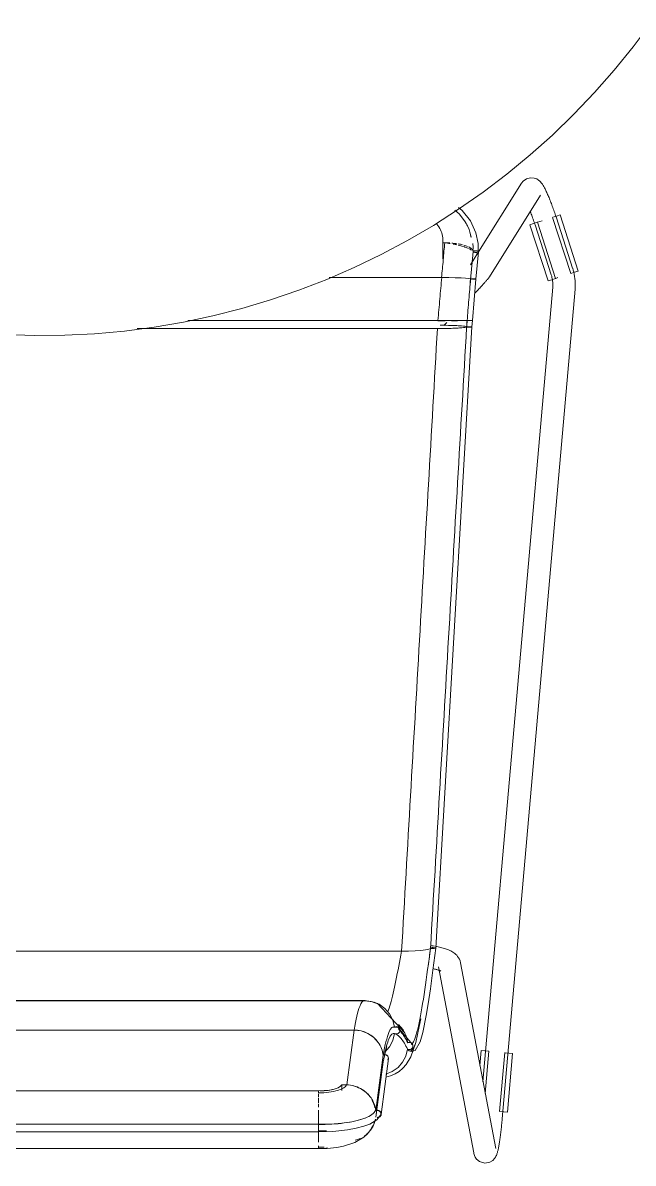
# Model space of a CAD drawing. Header units: millimetres. Extents: x 155927 to 317870, y -36033 to 97293.
# Drawn here: x 170694 to 171020, y 11464 to 12073 of the extents above; entities that cross this region are included whole.
import ezdxf

# ---------------------------------------------------------------- set-up
doc = ezdxf.new("R2010")
doc.units = ezdxf.units.MM
doc.header["$MEASUREMENT"] = 0
doc.layers.add('I-FURN', color=8, linetype='CONTINUOUS', lineweight=9)

msp = doc.modelspace()

# ---------------------------------------------------------------- linework, layer by layer
at = {"layer": 'I-FURN'}
for p, q in [((171019.91, 12060.25), (171029.48, 12073.06)), ((171009.83, 12047.82), (171019.91, 12060.25)), ((170999.26, 12035.81), (171009.83, 12047.82)), ((170988.22, 12024.23), (170999.26, 12035.81)), ((170976.73, 12013.1), (170988.22, 12024.23)), ((170964.8, 12002.44), (170976.73, 12013.1)), ((170952.45, 11992.27), (170964.8, 12002.44)), ((170939.7, 11982.6), (170952.45, 11992.27)), ((170960.2, 11987.37), (170937.16, 11950.6)), ((170961.09, 11988.49), (170960.2, 11987.37)), ((170961.09, 11988.49), (170962.82, 11989.71)), ((170962.82, 11989.71), (170965.05, 11990.3)), ((170965.05, 11990.3), (170967.02, 11990.13)), ((170967.02, 11990.13), (170968.41, 11989.61)), ((170968.41, 11989.61), (170969.32, 11989.04)), ((170969.32, 11989.04), (170969.95, 11988.52)), ((170969.95, 11988.52), (170970.41, 11988.06)), ((170970.41, 11988.06), (170970.78, 11987.63)), ((170970.78, 11987.63), (170971.09, 11987.23)), ((170971.09, 11987.23), (170971.37, 11986.84)), ((170971.37, 11986.84), (170971.63, 11986.45)), ((170971.63, 11986.45), (170971.87, 11986.06)), ((170971.87, 11986.06), (170972.1, 11985.66)), ((170926.58, 11973.44), (170939.7, 11982.6)), ((170943.06, 11937.41), (170970.37, 11981)), ((170972.1, 11985.66), (170972.33, 11985.25)), ((170972.33, 11985.25), (170972.56, 11984.82)), ((170972.56, 11984.82), (170972.79, 11984.38)), ((170972.79, 11984.38), (170973.02, 11983.93)), ((170973.02, 11983.93), (170973.25, 11983.45)), ((170973.25, 11983.45), (170973.49, 11982.96)), ((170973.49, 11982.96), (170973.72, 11982.45)), ((170973.72, 11982.45), (170973.96, 11981.92)), ((170973.96, 11981.92), (170974.2, 11981.38)), ((170974.2, 11981.38), (170974.44, 11980.82)), ((170974.44, 11980.82), (170974.69, 11980.24)), ((170974.69, 11980.24), (170974.93, 11979.64)), ((170926.52, 11974.34), (170928.57, 11972.7)), ((170974.93, 11979.64), (170975.18, 11979.03)), ((170975.18, 11979.03), (170975.43, 11978.41)), ((170975.43, 11978.41), (170975.68, 11977.77)), ((170975.68, 11977.77), (170975.94, 11977.11)), ((170975.94, 11977.11), (170976.19, 11976.45)), ((170976.19, 11976.45), (170976.45, 11975.77)), ((170976.45, 11975.77), (170976.7, 11975.08)), ((170976.7, 11975.08), (170976.96, 11974.38)), ((170976.96, 11974.38), (170977.21, 11973.68)), ((170913.11, 11964.82), (170926.58, 11973.44)), ((170924.49, 11972.99), (170926.84, 11971.03)), ((170926.84, 11971.03), (170930.33, 11966.46)), ((170928.57, 11972.7), (170932.91, 11967.17)), ((170965, 11972.11), (170965.24, 11971.49)), ((170965.24, 11971.49), (170965.47, 11970.85)), ((170965.47, 11970.85), (170965.71, 11970.21)), ((170965.71, 11970.21), (170965.94, 11969.55)), ((170965.94, 11969.55), (170966.18, 11968.88)), ((170966.18, 11968.88), (170966.41, 11968.21)), ((170966.41, 11968.21), (170966.65, 11967.53)), ((170976.84, 11969.09), (170986.53, 11939.09)), ((170976.96, 11969.13), (170978.93, 11969.77)), ((170977.21, 11973.68), (170977.46, 11972.96)), ((170977.46, 11972.96), (170977.72, 11972.24)), ((170977.72, 11972.24), (170977.97, 11971.51)), ((170977.97, 11971.51), (170978.22, 11970.78)), ((170978.22, 11970.78), (170978.46, 11970.04)), ((170978.46, 11970.04), (170978.71, 11969.3)), ((170978.71, 11969.3), (170978.86, 11968.84)), ((170987.57, 11942.03), (170978.86, 11968.84)), ((170978.93, 11969.77), (170980.88, 11970.4)), ((170980.88, 11970.4), (170990.57, 11940.39)), ((170899.3, 11956.74), (170913.11, 11964.82)), ((170930.33, 11966.46), (170932.24, 11962.77)), ((170932.91, 11967.17), (170935.81, 11960.85)), ((170964.72, 11965.18), (170966.68, 11965.81)), ((170964.72, 11965.18), (170974.41, 11935.18)), ((170966.65, 11967.53), (170966.88, 11966.85)), ((170966.68, 11965.81), (170968.65, 11966.45)), ((170966.88, 11966.85), (170967.11, 11966.16)), ((170967.11, 11966.16), (170967.34, 11965.46)), ((170967.34, 11965.46), (170967.44, 11965.14)), ((170967.44, 11965.14), (170976.15, 11938.32)), ((170978.46, 11936.48), (170968.77, 11966.49)), ((170971.34, 11967.32), (170968.86, 11966.52)), ((170885.17, 11949.22), (170899.3, 11956.74)), ((170918.11, 11955.53), (170919.16, 11955.53)), ((170918.17, 11947.02), (170918.17, 11956.77)), ((170935.81, 11960.85), (170937.02, 11955.2)), ((170936.93, 11950.23), (170932.89, 11943.78)), ((170935.81, 11936.15), (170937.23, 11950.64)), ((170937.02, 11955.2), (170937.11, 11949.74)), ((170870.76, 11942.28), (170885.17, 11949.22)), ((170856.08, 11935.91), (170870.76, 11942.28)), ((170943.06, 11937.41), (170942.85, 11937.09)), ((170976.15, 11938.32), (170976.35, 11937.69)), ((170976.35, 11937.69), (170976.51, 11937.05)), ((170988.62, 11939.76), (170986.64, 11939.13)), ((170987.58, 11941.98), (170987.57, 11942.03)), ((170987.91, 11940.89), (170987.58, 11941.98)), ((170988.2, 11939.78), (170987.91, 11940.89)), ((170988.44, 11938.67), (170988.2, 11939.78)), ((170988.63, 11937.54), (170988.44, 11938.67)), ((170990.57, 11940.39), (170988.62, 11939.76)), ((170988.79, 11936.41), (170988.63, 11937.54)), ((170841.16, 11930.14), (170856.08, 11935.91)), ((170917.46, 11936.98), (170857.35, 11936.98)), ((170857.35, 11936.98), (170917.46, 11936.98)), ((170921.22, 11936.95), (170917.46, 11936.98)), ((170917.58, 11936.98), (170921.23, 11936.95)), ((170921.32, 11936.95), (170924.76, 11936.88)), ((170924.76, 11936.88), (170921.32, 11936.95)), ((170927.86, 11936.76), (170924.76, 11936.88)), ((170924.82, 11936.87), (170927.86, 11936.76)), ((170930.33, 11936.61), (170927.86, 11936.76)), ((170927.9, 11936.76), (170930.34, 11936.61)), ((170932.07, 11936.43), (170930.33, 11936.61)), ((170930.35, 11936.61), (170932.07, 11936.43)), ((170932.07, 11936.43), (170932.96, 11936.24)), ((170932.96, 11936.24), (170932.07, 11936.43)), ((170933.43, 11936.25), (170932.96, 11936.24)), ((170932.96, 11936.24), (170933.43, 11936.25)), ((170932.97, 11936.05), (170933.45, 11936.04)), ((170933.44, 11936.04), (170932.97, 11936.05)), ((170933.93, 11936.25), (170933.43, 11936.25)), ((170933.43, 11936.25), (170933.93, 11936.25)), ((170934.42, 11936.24), (170933.93, 11936.25)), ((170933.93, 11936.25), (170934.42, 11936.24)), ((170933.94, 11936.04), (170934.43, 11936.05)), ((170934.43, 11936.05), (170933.94, 11936.04)), ((170933.98, 11913.94), (170935.81, 11936.15)), ((170934.87, 11936.23), (170934.42, 11936.24)), ((170934.42, 11936.24), (170934.87, 11936.23)), ((170934.43, 11936.05), (170934.89, 11936.06)), ((170934.88, 11936.06), (170934.43, 11936.05)), ((170935.26, 11936.22), (170934.87, 11936.23)), ((170934.87, 11936.23), (170935.25, 11936.22)), ((170935.26, 11936.07), (170934.88, 11936.06)), ((170934.89, 11936.06), (170935.27, 11936.07)), ((170935.25, 11936.22), (170935.55, 11936.2)), ((170935.55, 11936.2), (170935.26, 11936.22)), ((170935.56, 11936.1), (170935.26, 11936.07)), ((170935.27, 11936.07), (170935.56, 11936.1)), ((170935.74, 11936.17), (170935.55, 11936.2)), ((170935.56, 11936.1), (170935.75, 11936.12)), ((170935.74, 11936.12), (170935.56, 11936.1)), ((170935.74, 11936.17), (170935.81, 11936.15)), ((170935.81, 11936.15), (170935.74, 11936.17)), ((170935.81, 11936.15), (170935.74, 11936.12)), ((170935.75, 11936.12), (170935.81, 11936.15)), ((170937.85, 11931.33), (170937.45, 11930.9)), ((170938.23, 11931.74), (170937.85, 11931.33)), ((170938.59, 11932.14), (170938.23, 11931.74)), ((170938.95, 11932.53), (170938.59, 11932.14)), ((170939.29, 11932.91), (170938.95, 11932.53)), ((170939.62, 11933.27), (170939.29, 11932.91)), ((170976.9, 11931.76), (170939.61, 11507.26)), ((170939.94, 11933.62), (170939.62, 11933.27)), ((170940.24, 11933.96), (170939.94, 11933.62)), ((170940.53, 11934.28), (170940.24, 11933.96)), ((170940.8, 11934.59), (170940.53, 11934.28)), ((170941.06, 11934.89), (170940.8, 11934.59)), ((170941.3, 11935.17), (170941.06, 11934.89)), ((170941.53, 11935.43), (170941.3, 11935.17)), ((170941.74, 11935.69), (170941.53, 11935.43)), ((170941.95, 11935.93), (170941.74, 11935.69)), ((170942.14, 11936.16), (170941.95, 11935.93)), ((170942.32, 11936.38), (170942.14, 11936.16)), ((170942.49, 11936.6), (170942.32, 11936.38)), ((170942.66, 11936.83), (170942.49, 11936.6)), ((170942.85, 11937.09), (170942.66, 11936.83)), ((170976.37, 11935.81), (170974.41, 11935.18)), ((170978.34, 11936.44), (170976.37, 11935.81)), ((170976.51, 11937.05), (170976.65, 11936.4)), ((170976.65, 11936.4), (170976.77, 11935.75)), ((170976.77, 11935.75), (170976.86, 11935.09)), ((170976.86, 11935.09), (170976.92, 11934.43)), ((170976.95, 11932.45), (170976.9, 11931.79)), ((170976.9, 11931.79), (170976.9, 11931.76)), ((170976.92, 11934.43), (170976.96, 11933.77)), ((170976.96, 11933.11), (170976.95, 11932.45)), ((170976.96, 11933.77), (170976.96, 11933.11)), ((170979.72, 11936.89), (170978.55, 11936.51)), ((170988.89, 11935.27), (170988.79, 11936.41)), ((170988.86, 11930.71), (170988.93, 11931.85)), ((170988.95, 11934.13), (170988.89, 11935.27)), ((170988.93, 11931.85), (170988.96, 11932.99)), ((170988.96, 11932.99), (170988.95, 11934.13)), ((170826.02, 11924.97), (170841.16, 11930.14)), ((170935.78, 11929.11), (170935.34, 11928.63)), ((170936.21, 11929.57), (170935.78, 11929.11)), ((170936.64, 11930.02), (170936.21, 11929.57)), ((170937.05, 11930.47), (170936.64, 11930.02)), ((170937.45, 11930.9), (170937.05, 11930.47)), ((170949.91, 11487.39), (170988.85, 11930.71)), ((170795.18, 11916.46), (170810.69, 11920.4)), ((170810.69, 11920.4), (170826.02, 11924.97)), ((170763.76, 11910.44), (170779.53, 11913.13)), ((170779.53, 11913.13), (170795.18, 11916.46)), ((170781.78, 11914.01), (170915.52, 11914.01)), ((170915.52, 11914.01), (170781.78, 11914.01)), ((170915.52, 11914.01), (170919.31, 11914.01)), ((170919.31, 11914.01), (170915.52, 11914.01)), ((170919.31, 11913.88), (170915.53, 11913.88)), ((170915.53, 11913.88), (170919.31, 11913.88)), ((170918.74, 11911.33), (170920.22, 11912.86)), ((170919.31, 11914.01), (170922.87, 11914)), ((170922.88, 11914), (170919.31, 11914.01)), ((170925.99, 11913.9), (170922.87, 11913.89)), ((170922.87, 11913.89), (170925.99, 11913.9)), ((170922.88, 11914), (170926, 11913.99)), ((170926.01, 11913.99), (170922.88, 11914)), ((170928.49, 11913.91), (170925.99, 11913.9)), ((170925.99, 11913.9), (170928.49, 11913.91)), ((170926.01, 11913.99), (170928.51, 11913.98)), ((170928.51, 11913.98), (170926.01, 11913.99)), ((170930.24, 11913.92), (170928.49, 11913.91)), ((170928.49, 11913.91), (170930.24, 11913.92)), ((170928.51, 11913.98), (170930.26, 11913.97)), ((170930.26, 11913.97), (170928.51, 11913.98)), ((170930.26, 11913.97), (170931.14, 11913.95)), ((170931.15, 11913.95), (170930.26, 11913.97)), ((170931.14, 11913.95), (170931.61, 11913.95)), ((170931.61, 11913.94), (170931.14, 11913.94)), ((170931.14, 11913.94), (170931.61, 11913.94)), ((170931.62, 11913.95), (170931.15, 11913.95)), ((170931.61, 11913.95), (170932.11, 11913.95)), ((170932.1, 11913.94), (170931.61, 11913.94)), ((170931.61, 11913.94), (170932.11, 11913.94)), ((170932.11, 11913.95), (170931.62, 11913.95)), ((170932.59, 11913.94), (170932.1, 11913.94)), ((170932.11, 11913.95), (170932.6, 11913.95)), ((170932.6, 11913.95), (170932.11, 11913.95)), ((170932.11, 11913.94), (170932.6, 11913.94)), ((170933.05, 11913.94), (170932.59, 11913.94)), ((170932.6, 11913.95), (170933.05, 11913.95)), ((170933.06, 11913.95), (170932.6, 11913.95)), ((170932.6, 11913.94), (170933.05, 11913.94)), ((170933.05, 11913.95), (170933.43, 11913.95)), ((170933.43, 11913.94), (170933.05, 11913.94)), ((170933.05, 11913.94), (170933.43, 11913.94)), ((170933.44, 11913.95), (170933.06, 11913.95)), ((170933.43, 11913.95), (170933.73, 11913.95)), ((170933.73, 11913.95), (170933.44, 11913.95)), ((170933.98, 11913.94), (170933.71, 11910.59)), ((170933.91, 11913.95), (170933.98, 11913.94)), ((170933.98, 11913.94), (170933.91, 11913.94)), ((170933.98, 11913.94), (170933.92, 11913.95)), ((170933.92, 11913.94), (170933.98, 11913.94)), ((170715.98, 11906.17), (170731.96, 11906.95)), ((170731.96, 11906.95), (170747.9, 11908.38)), ((170747.9, 11908.38), (170763.76, 11910.44)), ((170754.68, 11909.69), (170915.26, 11909.69)), ((170915.26, 11909.69), (170754.68, 11909.69)), ((170914.42, 11578.68), (170933.71, 11910.59)), ((170915.26, 11909.69), (170919.04, 11909.72)), ((170919.05, 11911.45), (170916.79, 11911.47)), ((170919.04, 11909.72), (170922.6, 11909.8)), ((170922.6, 11911.37), (170919.05, 11911.45)), ((170925.72, 11911.25), (170922.6, 11911.37)), ((170922.6, 11909.8), (170925.73, 11909.92)), ((170928.21, 11911.09), (170925.72, 11911.25)), ((170925.73, 11909.92), (170928.24, 11910.08)), ((170929.97, 11910.9), (170928.21, 11911.09)), ((170928.24, 11910.08), (170929.99, 11910.28)), ((170930.87, 11910.69), (170929.97, 11910.9)), ((170929.99, 11910.28), (170930.87, 11910.49)), ((170931.34, 11910.69), (170930.87, 11910.69)), ((170930.87, 11910.49), (170931.34, 11910.48)), ((170931.83, 11910.7), (170931.34, 11910.69)), ((170931.34, 11910.48), (170931.84, 11910.47)), ((170932.32, 11910.69), (170931.83, 11910.7)), ((170931.84, 11910.47), (170932.33, 11910.48)), ((170932.77, 11910.68), (170932.32, 11910.69)), ((170932.33, 11910.48), (170932.78, 11910.49)), ((170933.16, 11910.66), (170932.77, 11910.68)), ((170932.78, 11910.49), (170933.16, 11910.51)), ((170933.45, 11910.64), (170933.16, 11910.66)), ((170933.16, 11910.51), (170933.46, 11910.53)), ((170933.64, 11910.61), (170933.45, 11910.64)), ((170933.46, 11910.53), (170933.64, 11910.56)), ((170933.71, 11910.59), (170933.64, 11910.61)), ((170933.64, 11910.56), (170933.71, 11910.59)), ((170683.99, 11906.51), (170699.99, 11906.02)), ((170699.99, 11906.02), (170715.98, 11906.17)), ((170906.41, 11577.41), (170908.9, 11577.72)), ((170908.91, 11577.72), (170906.44, 11577.41)), ((170908.9, 11577.72), (170910.65, 11578.09)), ((170910.65, 11578.09), (170908.91, 11577.72)), ((170911.55, 11578.49), (170910.65, 11578.09)), ((170910.65, 11578.09), (170911.55, 11578.49)), ((170911.55, 11578.49), (170912.02, 11578.47)), ((170912.03, 11578.47), (170911.55, 11578.49)), ((170912.02, 11578.47), (170912.52, 11578.47)), ((170912.52, 11578.47), (170912.03, 11578.47)), ((170912.56, 11578.89), (170912.06, 11578.89)), ((170912.06, 11578.89), (170912.56, 11578.89)), ((170912.9, 11579.81), (170912.17, 11579.91)), ((170912.52, 11578.47), (170913.01, 11578.47)), ((170913.02, 11578.47), (170912.52, 11578.47)), ((170913.05, 11578.88), (170912.56, 11578.89)), ((170912.56, 11578.89), (170913.06, 11578.88)), ((170914.42, 11578.68), (170912.86, 11566.82)), ((170913.61, 11579.7), (170912.9, 11579.81)), ((170913.01, 11578.47), (170913.47, 11578.5)), ((170913.47, 11578.5), (170913.02, 11578.47)), ((170913.5, 11578.86), (170913.05, 11578.88)), ((170913.06, 11578.88), (170913.51, 11578.86)), ((170913.47, 11578.5), (170913.85, 11578.53)), ((170913.86, 11578.53), (170913.47, 11578.5)), ((170913.88, 11578.82), (170913.5, 11578.86)), ((170913.51, 11578.86), (170913.89, 11578.82)), ((170913.85, 11578.53), (170914.15, 11578.57)), ((170914.16, 11578.57), (170913.86, 11578.53)), ((170914.17, 11578.78), (170913.88, 11578.82)), ((170913.89, 11578.82), (170914.18, 11578.78)), ((170914.15, 11578.57), (170914.35, 11578.62)), ((170914.35, 11578.62), (170914.16, 11578.57)), ((170914.36, 11578.73), (170914.17, 11578.78)), ((170914.18, 11578.78), (170914.36, 11578.73)), ((170915.01, 11579.46), (170914.32, 11579.58)), ((170914.35, 11578.62), (170914.42, 11578.68)), ((170914.42, 11578.68), (170914.35, 11578.62)), ((170914.42, 11578.68), (170914.36, 11578.73)), ((170914.36, 11578.73), (170914.42, 11578.68)), ((170915.69, 11579.32), (170915.01, 11579.46)), ((170916.36, 11579.18), (170915.69, 11579.32)), ((170917.01, 11579.03), (170916.36, 11579.18)), ((170917.66, 11578.87), (170917.01, 11579.03)), ((170918.29, 11578.69), (170917.66, 11578.87)), ((170918.9, 11578.51), (170918.29, 11578.69)), ((170919.51, 11578.32), (170918.9, 11578.51)), ((170920.1, 11578.11), (170919.51, 11578.32)), ((170920.68, 11577.89), (170920.1, 11578.11)), ((170921.25, 11577.66), (170920.68, 11577.89)), ((170512.6, 11576.96), (170896, 11576.96)), ((170896, 11576.96), (170512.6, 11576.96)), ((170896, 11576.96), (170899.77, 11577.02)), ((170899.77, 11577.02), (170896.08, 11576.96)), ((170899.77, 11577.02), (170903.31, 11577.17)), ((170903.31, 11577.17), (170899.84, 11577.02)), ((170903.31, 11577.17), (170906.41, 11577.41)), ((170906.41, 11577.41), (170903.36, 11577.17)), ((170921.81, 11577.4), (170921.25, 11577.66)), ((170922.37, 11577.13), (170921.81, 11577.4)), ((170922.9, 11576.84), (170922.37, 11577.13)), ((170923.44, 11576.52), (170922.9, 11576.84)), ((170923.98, 11576.16), (170923.44, 11576.52)), ((170924.51, 11575.76), (170923.98, 11576.16)), ((170925.04, 11575.31), (170924.51, 11575.76)), ((170925.56, 11574.79), (170925.04, 11575.31)), ((170926.07, 11574.19), (170925.56, 11574.79)), ((170926.55, 11573.5), (170926.07, 11574.19)), ((170926.99, 11572.71), (170926.55, 11573.5)), ((170927.35, 11571.82), (170926.99, 11572.71)), ((170927.61, 11570.83), (170927.35, 11571.82)), ((170912.86, 11566.82), (170911.51, 11556.89)), ((170913.27, 11567.57), (170912.78, 11567.67)), ((170913.74, 11567.47), (170913.27, 11567.57)), ((170914.19, 11567.37), (170913.74, 11567.47)), ((170914.61, 11567.26), (170914.19, 11567.37)), ((170915, 11567.15), (170914.61, 11567.26)), ((170915.37, 11567.04), (170915, 11567.15)), ((170915.71, 11566.94), (170915.37, 11567.04)), ((170916.01, 11566.83), (170915.71, 11566.94)), ((170915.82, 11568.6), (170934.64, 11469.3)), ((170916.28, 11566.73), (170916.01, 11566.83)), ((170916.51, 11566.63), (170916.28, 11566.73)), ((170916.7, 11566.55), (170916.51, 11566.63)), ((170916.86, 11566.47), (170916.7, 11566.55)), ((170916.94, 11566.42), (170916.86, 11566.47)), ((170917.02, 11566.38), (170916.94, 11566.42)), ((170917.04, 11566.37), (170917.02, 11566.38)), ((170946.43, 11471.54), (170927.61, 11570.83)), ((170911.51, 11556.89), (170910.33, 11548.87)), ((170531.91, 11550.46), (170876.7, 11550.46)), ((170876.7, 11550.46), (170531.91, 11550.46)), ((170876.16, 11550.61), (170571.36, 11550.61)), ((170879.91, 11550.17), (170876.16, 11550.61)), ((170880.49, 11549.98), (170876.7, 11550.46)), ((170876.7, 11550.45), (170880.49, 11549.98)), ((170884.37, 11548.44), (170879.91, 11550.17)), ((170880.49, 11549.98), (170884.05, 11548.61)), ((170884.06, 11548.62), (170880.49, 11549.98)), ((170883.27, 11549.04), (170881.35, 11549.74)), ((170897.87, 11533.34), (170883.27, 11549.04)), ((170884.05, 11548.61), (170887.19, 11546.44)), ((170887.19, 11546.45), (170884.06, 11548.62)), ((170910.33, 11548.87), (170909.29, 11542.56)), ((170889.7, 11543.58), (170887.19, 11546.45)), ((170887.19, 11546.44), (170889.7, 11543.57)), ((170891.46, 11540.18), (170889.7, 11543.58)), ((170889.7, 11543.57), (170891.45, 11540.18)), ((170909.29, 11542.56), (170907.49, 11533.54)), ((170894.16, 11536.43), (170891.28, 11536.48)), ((170892.35, 11536.47), (170891.46, 11540.18)), ((170892.35, 11536.46), (170892.82, 11536.63)), ((170892.82, 11536.63), (170892.35, 11536.47)), ((170893.32, 11536.67), (170892.82, 11536.63)), ((170892.82, 11536.63), (170893.31, 11536.66)), ((170893.31, 11536.66), (170893.8, 11536.58)), ((170893.81, 11536.58), (170893.32, 11536.67)), ((170893.8, 11536.58), (170894.25, 11536.38)), ((170894.26, 11536.38), (170893.81, 11536.58)), ((170901.98, 11527.15), (170893.86, 11536.57)), ((170894.25, 11536.38), (170894.64, 11536.07)), ((170894.64, 11536.07), (170894.26, 11536.38)), ((170894.53, 11537.85), (170896.92, 11535.01)), ((170896.93, 11535.01), (170894.53, 11537.85)), ((170894.64, 11536.07), (170894.93, 11535.66)), ((170894.93, 11535.66), (170894.64, 11536.07)), ((170894.93, 11535.66), (170895.12, 11535.2)), ((170895.12, 11535.2), (170894.93, 11535.66)), ((170895.12, 11535.2), (170895.19, 11534.71)), ((170895.19, 11534.71), (170895.12, 11535.2)), ((170903.69, 11528.18), (170905.58, 11536.7)), ((170905.58, 11536.7), (170906.31, 11540.76)), ((170537.95, 11534.86), (170870.66, 11534.86)), ((170870.66, 11534.86), (170537.95, 11534.86)), ((170870.66, 11534.86), (170866.8, 11505.58)), ((170874.43, 11534.38), (170870.66, 11534.86)), ((170877.98, 11533.06), (170874.43, 11534.38)), ((170881.09, 11530.99), (170877.98, 11533.06)), ((170883.58, 11528.25), (170881.09, 11530.99)), ((170889.7, 11525.85), (170891.46, 11529.25)), ((170891.46, 11529.25), (170892.35, 11532.96)), ((170892.82, 11532.8), (170892.35, 11532.96)), ((170892.35, 11532.96), (170892.82, 11532.8)), ((170893.03, 11532.68), (170892.59, 11532.86)), ((170893.31, 11532.76), (170892.82, 11532.8)), ((170892.82, 11532.8), (170893.32, 11532.76)), ((170893.8, 11532.84), (170893.31, 11532.76)), ((170893.32, 11532.76), (170893.81, 11532.84)), ((170894.25, 11533.05), (170893.8, 11532.84)), ((170893.81, 11532.84), (170894.26, 11533.04)), ((170894.64, 11533.36), (170894.25, 11533.05)), ((170894.26, 11533.04), (170894.64, 11533.36)), ((170894.93, 11533.76), (170894.64, 11533.36)), ((170894.64, 11533.36), (170894.93, 11533.76)), ((170895.12, 11534.22), (170894.93, 11533.76)), ((170894.93, 11533.76), (170895.12, 11534.22)), ((170895.19, 11534.71), (170895.12, 11534.22)), ((170895.12, 11534.22), (170895.19, 11534.71)), ((170896.92, 11535.01), (170898.57, 11531.69)), ((170898.57, 11531.69), (170896.93, 11535.01)), ((170898.57, 11531.69), (170899.36, 11528.08)), ((170899.36, 11528.08), (170898.57, 11531.69)), ((170907.49, 11533.54), (170906.08, 11528.54)), ((170887.44, 11523.44), (170886.06, 11517.15)), ((170887.19, 11522.98), (170889.7, 11525.85)), ((170888.19, 11525.88), (170887.44, 11523.44)), ((170898.4, 11520.96), (170899.31, 11524.59)), ((170899.78, 11524.43), (170899.31, 11524.59)), ((170899.31, 11524.59), (170899.78, 11524.42)), ((170899.36, 11528.08), (170899.83, 11528.23)), ((170899.83, 11528.23), (170899.36, 11528.08)), ((170900.27, 11524.38), (170899.78, 11524.43)), ((170899.78, 11524.42), (170900.28, 11524.38)), ((170899.83, 11528.23), (170900.33, 11528.26)), ((170900.33, 11528.26), (170899.83, 11528.23)), ((170901.13, 11523.37), (170900.21, 11523.67)), ((170900.77, 11524.46), (170900.27, 11524.38)), ((170900.28, 11524.38), (170900.77, 11524.46)), ((170900.33, 11528.26), (170900.82, 11528.17)), ((170900.82, 11528.17), (170900.33, 11528.26)), ((170901.22, 11524.65), (170900.77, 11524.46)), ((170900.77, 11524.46), (170901.23, 11524.65)), ((170900.82, 11528.17), (170901.27, 11527.96)), ((170901.27, 11527.96), (170900.82, 11528.17)), ((170901.01, 11520.55), (170903.69, 11528.18)), ((170903.31, 11523.9), (170901.13, 11523.37)), ((170901.61, 11524.96), (170901.22, 11524.65)), ((170901.23, 11524.65), (170901.61, 11524.96)), ((170901.27, 11527.96), (170901.65, 11527.64)), ((170901.65, 11527.64), (170901.27, 11527.96)), ((170901.91, 11525.36), (170901.61, 11524.96)), ((170901.61, 11524.96), (170901.91, 11525.35)), ((170901.65, 11527.64), (170901.94, 11527.24)), ((170901.94, 11527.24), (170901.65, 11527.64)), ((170901.83, 11527.42), (170901.96, 11527.21)), ((170902.11, 11525.81), (170901.91, 11525.36)), ((170901.91, 11525.35), (170902.11, 11525.81)), ((170901.94, 11527.24), (170902.12, 11526.78)), ((170902.12, 11526.78), (170901.94, 11527.24)), ((170902.18, 11526.29), (170902.11, 11525.81)), ((170902.11, 11525.81), (170902.18, 11526.29)), ((170902.12, 11526.78), (170902.18, 11526.29)), ((170902.18, 11526.29), (170902.12, 11526.78)), ((170906.08, 11528.54), (170903.31, 11523.9)), ((170938.57, 11523.89), (170937.88, 11516)), ((170938.57, 11523.89), (170940.61, 11523.71)), ((170940.61, 11523.71), (170942.68, 11523.53)), ((170940.82, 11500.92), (170942.8, 11523.52)), ((170886.19, 11517.93), (170882.34, 11488.24)), ((170886.21, 11521.48), (170882.36, 11491.78)), ((170889.04, 11519.58), (170885.18, 11489.8)), ((170887.17, 11521.67), (170886.68, 11521.64)), ((170887.67, 11521.6), (170887.17, 11521.67)), ((170888.12, 11521.4), (170887.67, 11521.6)), ((170888.5, 11521.1), (170888.12, 11521.4)), ((170888.8, 11520.72), (170888.5, 11521.1)), ((170888.98, 11520.28), (170888.8, 11520.72)), ((170888.8, 11518.9), (170888.99, 11519.34)), ((170889.05, 11519.81), (170888.98, 11520.28)), ((170888.99, 11519.34), (170889.05, 11519.81)), ((170894.18, 11514.81), (170896.66, 11517.64)), ((170896.66, 11517.64), (170898.4, 11520.96)), ((170898.51, 11516.43), (170901.01, 11520.55)), ((170951.25, 11522.78), (170948.49, 11491.37)), ((170951.37, 11522.77), (170953.44, 11522.59)), ((170955.48, 11522.41), (170952.72, 11491)), ((170953.44, 11522.59), (170955.48, 11522.41)), ((170887.58, 11511.24), (170891.1, 11512.64)), ((170890.23, 11510.38), (170892.6, 11511.41)), ((170891.1, 11512.64), (170894.18, 11514.81)), ((170892.6, 11511.41), (170894.8, 11512.79)), ((170894.8, 11512.79), (170896.77, 11514.47)), ((170896.77, 11514.47), (170898.51, 11516.43)), ((170863.45, 11504.79), (170862.09, 11504)), ((170864.08, 11505.65), (170863.45, 11504.79)), ((170864.08, 11502.64), (170864.08, 11505.65)), ((170866.8, 11505.58), (170864.08, 11505.65)), ((170864.09, 11502.64), (170864.08, 11505.63)), ((170887.72, 11509.73), (170890.23, 11510.38)), ((170851.73, 11502.39), (170556.88, 11502.39)), ((170556.88, 11502.33), (170851.73, 11502.33)), ((170854.77, 11502.5), (170851.73, 11502.39)), ((170851.73, 11500.8), (170851.73, 11499.2)), ((170851.73, 11499), (170851.73, 11499.15)), ((170851.73, 11498.48), (170851.73, 11496.02)), ((170857.62, 11502.82), (170854.77, 11502.5)), ((170860.11, 11503.33), (170857.62, 11502.82)), ((170862.09, 11504), (170860.11, 11503.33)), ((170851.73, 11495.49), (170851.73, 11493.65)), ((170883.11, 11494.21), (170882.5, 11489.43)), ((170851.73, 11492.03), (170851.73, 11488.47)), ((170851.73, 11484.46), (170851.73, 11488.27)), ((170851.73, 11488.27), (170851.73, 11484.46)), ((170869.56, 11485.89), (170873.06, 11486.69)), ((170873.06, 11486.69), (170875.89, 11487.57)), ((170875.89, 11487.57), (170876.4, 11487.76)), ((170882.93, 11486.92), (170879.1, 11484.61)), ((170884.83, 11489.3), (170882.93, 11486.92)), ((170950.68, 11491.17), (170948.61, 11491.36)), ((170949.75, 11485.73), (170949.82, 11486.48)), ((170949.82, 11486.48), (170949.89, 11487.23)), ((170949.89, 11487.23), (170949.91, 11487.39)), ((170952.72, 11491), (170950.68, 11491.17)), ((170851.73, 11484.49), (170556.88, 11484.49)), ((170556.88, 11480.53), (170851.73, 11480.53)), ((170851.73, 11484.49), (170858.14, 11484.58)), ((170851.73, 11484.48), (170851.73, 11480.53)), ((170851.73, 11484.38), (170851.73, 11484.48)), ((170851.73, 11484.16), (170851.73, 11484.38)), ((170851.73, 11483.82), (170851.73, 11484.16)), ((170851.73, 11483.41), (170851.73, 11483.82)), ((170851.73, 11482.93), (170851.73, 11483.41)), ((170851.73, 11482.43), (170851.73, 11482.93)), ((170851.73, 11481.94), (170851.73, 11482.43)), ((170851.73, 11481.49), (170851.73, 11481.94)), ((170851.73, 11481.1), (170851.73, 11481.49)), ((170851.73, 11480.79), (170851.73, 11481.1)), ((170851.73, 11480.6), (170851.73, 11480.79)), ((170851.73, 11477.75), (170851.73, 11480.77)), ((170851.73, 11480.77), (170851.73, 11477.76)), ((170859.29, 11480.68), (170851.73, 11480.53)), ((170851.73, 11480.53), (170851.73, 11480.6)), ((170858.14, 11484.58), (170864.13, 11485.06)), ((170867.18, 11481.47), (170859.29, 11480.68)), ((170864.13, 11485.06), (170869.56, 11485.89)), ((170871.89, 11482.34), (170867.18, 11481.47)), ((170875.94, 11483.42), (170871.89, 11482.34)), ((170879.1, 11484.61), (170875.94, 11483.42)), ((170879.47, 11481.54), (170877.8, 11479.47)), ((170880.8, 11483.81), (170879.47, 11481.54)), ((170949.13, 11479.91), (170949.21, 11480.61)), ((170949.21, 11480.61), (170949.29, 11481.32)), ((170949.29, 11481.32), (170949.37, 11482.04)), ((170949.37, 11482.04), (170949.45, 11482.76)), ((170949.45, 11482.76), (170949.53, 11483.5)), ((170949.53, 11483.5), (170949.61, 11484.24)), ((170949.61, 11484.24), (170949.68, 11484.98)), ((170949.68, 11484.98), (170949.75, 11485.73)), ((170851.73, 11477.59), (170851.73, 11475.01)), ((170871.11, 11474.76), (170864.95, 11472.74)), ((170875.82, 11477.63), (170871.11, 11474.76)), ((170877.8, 11479.47), (170875.82, 11477.63)), ((170948.23, 11473.67), (170948.32, 11474.22)), ((170948.32, 11474.22), (170948.41, 11474.79)), ((170948.41, 11474.79), (170948.5, 11475.38)), ((170948.5, 11475.38), (170948.6, 11475.98)), ((170948.6, 11475.98), (170948.69, 11476.6)), ((170948.69, 11476.6), (170948.78, 11477.24)), ((170948.78, 11477.24), (170948.86, 11477.88)), ((170948.86, 11477.88), (170948.95, 11478.55)), ((170948.95, 11478.55), (170949.04, 11479.22)), ((170949.04, 11479.22), (170949.13, 11479.91)), ((170556.88, 11471.49), (170851.73, 11471.49)), ((170851.73, 11472.98), (170851.73, 11471.51)), ((170851.73, 11471.49), (170851.73, 11471.66)), ((170856.25, 11471.57), (170851.73, 11471.49)), ((170861.46, 11472.09), (170856.25, 11471.57)), ((170864.95, 11472.74), (170861.46, 11472.09)), ((170934.72, 11468.89), (170934.64, 11469.3)), ((170934.86, 11468.37), (170934.72, 11468.89)), ((170935.07, 11467.75), (170934.86, 11468.37)), ((170946.79, 11467.88), (170946.96, 11468.31)), ((170946.96, 11468.31), (170947.1, 11468.72)), ((170947.1, 11468.72), (170947.23, 11469.11)), ((170947.23, 11469.11), (170947.34, 11469.51)), ((170947.34, 11469.51), (170947.45, 11469.91)), ((170947.45, 11469.91), (170947.55, 11470.32)), ((170947.55, 11470.32), (170947.65, 11470.75)), ((170947.65, 11470.75), (170947.75, 11471.19)), ((170947.75, 11471.19), (170947.85, 11471.65)), ((170947.85, 11471.65), (170947.94, 11472.13)), ((170947.94, 11472.13), (170948.04, 11472.63)), ((170948.04, 11472.63), (170948.13, 11473.14)), ((170948.13, 11473.14), (170948.23, 11473.67)), ((170935.45, 11466.95), (170935.07, 11467.75)), ((170936.2, 11465.87), (170935.45, 11466.95)), ((170937.77, 11464.55), (170936.2, 11465.87)), ((170937.77, 11464.55), (170940.52, 11463.71)), ((170940.52, 11463.71), (170943.28, 11464.2)), ((170943.28, 11464.2), (170944.94, 11465.24)), ((170944.94, 11465.24), (170945.79, 11466.15)), ((170945.79, 11466.15), (170946.27, 11466.85)), ((170946.27, 11466.85), (170946.58, 11467.41)), ((170946.58, 11467.41), (170946.79, 11467.88))]:
    msp.add_line(p, q, dxfattribs=at)
for centre, major_axis, ratio, start_param, end_param in [((170870.53, 11519.79), (15.78, 0), 0.955139, 0.595876, 1.562553), ((170870.53, 11519.79), (15.78, 0), 0.955139, 0.354206, 0.595753), ((170870.53, 11519.79), (15.78, 0), 0.955139, 0.112537, 0.354036), ((170887.09, 11519.81), (1.96, 0), 0.955139, 5.775592, 8.064923), ((170851.73, 11487.24), (0, 15.75), 0.000004, 5.8107, 5.99294), ((170851.73, 11475.77), (12.4, 0), 0.287441, 4.712389, 4.950404)]:
    msp.add_ellipse(centre, major_axis=major_axis, ratio=ratio, start_param=start_param, end_param=end_param, dxfattribs=at)
for points, knots in [([(170915.01, 11965.42), (170915.77, 11964.51), (170917.7, 11961.52), (170918.33, 11957.91), (170918.11, 11955.53)], [0.5, 0.5, 0.5, 0.5, 0.6666667, 1, 1, 1, 1]), ([(170930.33, 11966.44), (170930.84, 11965.61), (170932.3, 11963.12), (170932.89, 11960.39), (170933.15, 11958.54)], [-0.4024189, -0.4024189, -0.4024189, -0.4024189, -0.3333333, -0.1972636, -0.1972636, -0.1972636, -0.1972636]), ([(170934.4, 11951.19), (170934.54, 11951.21), (170934.83, 11951.24), (170935.25, 11951.26), (170935.62, 11951.25), (170935.91, 11951.23), (170936.18, 11951.19), (170936.43, 11951.14), (170936.66, 11951.08), (170936.85, 11951.02), (170937.05, 11950.92), (170937.15, 11950.83), (170937.18, 11950.79)], [0, 0, 0, 0, 0.0555556, 0.1111111, 0.1666667, 0.1944444, 0.2222222, 0.2777778, 0.3055556, 0.3333333, 0.3888889, 0.4444444, 0.4444444, 0.4444444, 0.4444444]), ([(170930.88, 11910.49), (170930.6, 11910.34), (170929.21, 11910.13), (170925.85, 11909.91), (170922.68, 11909.79), (170919.08, 11909.71), (170916.53, 11909.69), (170915.26, 11909.69)], [-1, -1, -1, -1, -0.666667, -0.5, -0.333333, -0.166667, 0, 0, 0, 0]), ([(170916.79, 11911.48), (170918.82, 11911.46), (170922.04, 11911.41), (170925.83, 11911.26), (170929.18, 11911.04), (170930.58, 11910.83), (170930.87, 11910.69)], [-0.9335619, -0.9335619, -0.9335619, -0.9335619, -0.6666667, -0.5, -0.3333333, 0, 0, 0, 0]), ([(170933.71, 11910.59), (170933.71, 11910.57), (170933.57, 11910.54), (170933.18, 11910.51), (170932.8, 11910.49), (170932.34, 11910.48), (170931.84, 11910.47), (170931.34, 11910.48), (170931.02, 11910.48), (170930.88, 11910.49)], [-0.498493, -0.498493, -0.498493, -0.498493, -0.375, -0.3125, -0.25, -0.1875, -0.125, -0.0625, 0, 0, 0, 0]), ([(170901.19, 11527.19), (170901.59, 11527.39), (170903.02, 11528.99), (170905.45, 11537.29), (170908.5, 11555.72), (170910.54, 11570.94), (170911.55, 11578.49)], [0.1500588, 0.1500588, 0.1500588, 0.1500588, 0.25, 0.5, 0.75, 1, 1, 1, 1]), ([(170896, 11576.96), (170895.03, 11571.57), (170893.08, 11560.79), (170890.65, 11550.08), (170889.19, 11545.83), (170888.71, 11544.69)], [0, 0, 0, 0, 0.25, 0.5, 0.625, 0.625, 0.625, 0.625]), ([(170876.16, 11550.61), (170875.33, 11550.61), (170873.5, 11548.23), (170871.67, 11540.59), (170870.66, 11534.86)], [0.0892846, 0.0892846, 0.0892846, 0.0892846, 0.5, 1, 1, 1, 1]), ([(170894.48, 11535.21), (170894.94, 11534.81), (170896.56, 11533.14), (170898.19, 11530.48), (170899.36, 11528.08)], [0.303693, 0.303693, 0.303693, 0.303693, 0.5, 1, 1, 1, 1]), ([(170886.9, 11521.57), (170887.69, 11525.29), (170889.51, 11531.77), (170891.32, 11533.51), (170892.35, 11532.96)], [0.1122148, 0.1122148, 0.1122148, 0.1122148, 0.5, 1, 1, 1, 1]), ([(170893.03, 11532.68), (170893.96, 11532.21), (170896.05, 11530.42), (170898.15, 11526.99), (170899.31, 11524.59)], [0.0974621, 0.0974621, 0.0974621, 0.0974621, 0.5, 1, 1, 1, 1]), ([(170899.31, 11524.59), (170900.33, 11523.03), (170901.61, 11523.27), (170902.9, 11526.29), (170903.16, 11527.01)], [0, 0, 0, 0, 0.25, 0.3133981, 0.3133981, 0.3133981, 0.3133981]), ([(170870.33, 11505.03), (170871.57, 11504.7), (170874.89, 11503.35), (170878.05, 11501.09), (170879.23, 11499.19)], [-0.8333333, -0.8333333, -0.8333333, -0.8333333, -0.6666667, -0.3609234, -0.3609234, -0.3609234, -0.3609234]), ([(170876.08, 11478.11), (170876.48, 11478.38), (170877.86, 11479.42), (170879.86, 11481.59), (170881.47, 11484.44), (170881.94, 11486.38), (170882.1, 11487.15)], [0.434972, 0.434972, 0.434972, 0.434972, 0.5, 0.6666667, 0.8333333, 0.9407177, 0.9407177, 0.9407177, 0.9407177]), ([(170883.22, 11488.2), (170883.36, 11488.19), (170883.58, 11488.21), (170883.87, 11488.28), (170884.14, 11488.38), (170884.46, 11488.56), (170884.78, 11488.85), (170885.01, 11489.21), (170885.15, 11489.56), (170885.19, 11489.87), (170885.2, 11490.14), (170885.17, 11490.4), (170885.09, 11490.66), (170884.98, 11490.91), (170884.79, 11491.22), (170884.46, 11491.54), (170884.07, 11491.78), (170883.71, 11491.9), (170883.34, 11491.97), (170882.9, 11491.96), (170882.54, 11491.86), (170882.36, 11491.78)], [0.1111111, 0.1111111, 0.1111111, 0.1111111, 0.1666667, 0.1944444, 0.2222222, 0.2777778, 0.3333333, 0.3888889, 0.4444444, 0.4791667, 0.5138889, 0.5486111, 0.5833333, 0.6180556, 0.6527778, 0.7222222, 0.7916667, 0.8263889, 0.8611111, 0.9305556, 1, 1, 1, 1]), ([(170883.61, 11491.87), (170883.73, 11491.83), (170883.96, 11491.73), (170884.38, 11491.46), (170884.83, 11490.91), (170885.09, 11490.04), (170884.86, 11489.26), (170884.46, 11488.75), (170884.08, 11488.45), (170883.62, 11488.26), (170883.29, 11488.22), (170883.12, 11488.21)], [-0.8125, -0.8125, -0.8125, -0.8125, -0.765625, -0.71875, -0.625, -0.5, -0.375, -0.3125, -0.25, -0.1875, -0.125, -0.125, -0.125, -0.125])]:
    msp.add_open_spline(points, degree=3, knots=knots, dxfattribs=at)
for points in [[(170917.46, 11936.98), (170917.77, 11940.11), (170918.36, 11946.36), (170918.9, 11952.5), (170919.16, 11955.53)], [(170918.17, 11957.05), (170918.18, 11956.54), (170918.16, 11956.03), (170918.11, 11955.53)], [(170919.16, 11955.53), (170920.11, 11955.52), (170921.04, 11955.49), (170921.96, 11955.43)], [(170933.43, 11958.44), (170933.27, 11959.03), (170933.08, 11959.61), (170932.87, 11960.19)], [(170922, 11955.11), (170921.53, 11955.18), (170921.05, 11955.23), (170920.57, 11955.28)], [(170922.88, 11955.36), (170923.78, 11955.28), (170924.66, 11955.18), (170925.51, 11955.06)], [(170925.69, 11954.46), (170925.04, 11954.6), (170924.38, 11954.74), (170923.7, 11954.86)], [(170928.94, 11953.61), (170928.14, 11953.86), (170927.27, 11954.09), (170926.35, 11954.31)], [(170926.37, 11954.93), (170927.21, 11954.78), (170928.01, 11954.62), (170928.75, 11954.43)], [(170931.57, 11952.62), (170930.93, 11952.92), (170930.19, 11953.19), (170929.37, 11953.46)], [(170929.42, 11954.25), (170930.15, 11954.04), (170930.78, 11953.81), (170931.38, 11953.56)], [(170933.39, 11951.55), (170932.98, 11951.87), (170932.46, 11952.2), (170931.82, 11952.5)], [(170931.85, 11953.36), (170932.54, 11953.04), (170933.69, 11952.34), (170934.25, 11951.59), (170934.4, 11951.19)], [(170932.96, 11936.24), (170933.2, 11938.76), (170933.68, 11943.8), (170934.16, 11948.75), (170934.4, 11951.19)], [(170934.22, 11955.19), (170934.31, 11954.37), (170934.32, 11953.55), (170934.31, 11952.72)], [(170934.36, 11952.02), (170934.35, 11952.68), (170934.31, 11953.32), (170934.25, 11953.97)], [(170937.05, 11949.89), (170937.01, 11949.93), (170936.89, 11950.03), (170936.59, 11950.16), (170936.2, 11950.28), (170935.75, 11950.37), (170935.26, 11950.44), (170934.76, 11950.47), (170934.44, 11950.47), (170934.3, 11950.46)], [(170932.97, 11936.05), (170933.21, 11938.43), (170933.44, 11940.79), (170933.68, 11943.14)], [(170917.58, 11936.98), (170917.24, 11933.15), (170916.9, 11929.33), (170916.55, 11925.5)], [(170932.96, 11936.24), (170932.66, 11932.53), (170932.05, 11925.11), (170931.45, 11917.67), (170931.15, 11913.95)], [(170932.97, 11936.05), (170932.67, 11932.41), (170932.37, 11928.76), (170932.06, 11925.1)], [(170916.55, 11925.5), (170916.21, 11921.67), (170915.86, 11917.84), (170915.52, 11914.01)], [(170931.77, 11921.49), (170931.73, 11921.08), (170931.7, 11920.67), (170931.66, 11920.26)], [(170930.87, 11910.69), (170930.91, 11911.23), (170931, 11912.31), (170931.09, 11913.4), (170931.14, 11913.94)], [(170930.88, 11910.49), (170930.92, 11911.06), (170931.01, 11912.22), (170931.1, 11913.37), (170931.14, 11913.95)], [(170915.26, 11909.69), (170912.06, 11854.17), (170908.86, 11798.64), (170905.67, 11743.2)], [(170930.87, 11910.49), (170927.65, 11855.08), (170921.21, 11744.32), (170914.77, 11633.72), (170911.55, 11578.49)], [(170930.87, 11910.69), (170931.46, 11910.7), (170932.97, 11910.7), (170933.71, 11910.62), (170933.71, 11910.59)], [(170905.67, 11743.2), (170902.47, 11687.74), (170899.28, 11632.32), (170896.08, 11576.96)], [(170910.38, 11569.32), (170910.76, 11572.35), (170911.15, 11575.42), (170911.54, 11578.48)], [(170876.7, 11550.45), (170876.52, 11550.56), (170876.34, 11550.61), (170876.16, 11550.61)], [(170886.21, 11521.48), (170887.23, 11526.98), (170889.28, 11535.05), (170891.32, 11537.01), (170892.35, 11536.46)], [(170866.55, 11505.57), (170866.3, 11504.46), (170862.91, 11502.29), (170855.52, 11501.32), (170851.73, 11501.27)], [(170882.36, 11491.78), (170882.22, 11493.02), (170881.63, 11495.4), (170879.87, 11498.74), (170877.34, 11501.58), (170874.2, 11503.77), (170870.6, 11505.18), (170868.09, 11505.54), (170866.8, 11505.58)], [(170852.57, 11502.34), (170855.35, 11502.4), (170858.49, 11502.67), (170860.11, 11503.28)], [(170880.38, 11497.29), (170881.08, 11496.03), (170881.48, 11494.67), (170881.82, 11493.29)], [(170882.16, 11491.79), (170881.81, 11491.06), (170880.5, 11489.66), (170876.8, 11487.76), (170871.73, 11486.23), (170865.59, 11485.12), (170858.73, 11484.49), (170854.08, 11484.42), (170851.73, 11484.46)], [(170881.88, 11486.83), (170881.72, 11486.17), (170881.53, 11485.52), (170881.28, 11484.89)], [(170882.63, 11491.94), (170882.71, 11491.95), (170882.87, 11491.97), (170883.04, 11491.97), (170883.12, 11491.96)], [(170855.99, 11481.08), (170854.58, 11481.04), (170853.16, 11481.04), (170851.73, 11481.06)], [(170871.33, 11475.94), (170872.29, 11476.19), (170873.22, 11476.54), (170874.12, 11476.97)], [(170856.7, 11471.8), (170855.12, 11471.65), (170853.44, 11471.58), (170851.73, 11471.58)]]:
    msp.add_open_spline(points, degree=3, dxfattribs=at)

doc.saveas('drawing.dxf')
